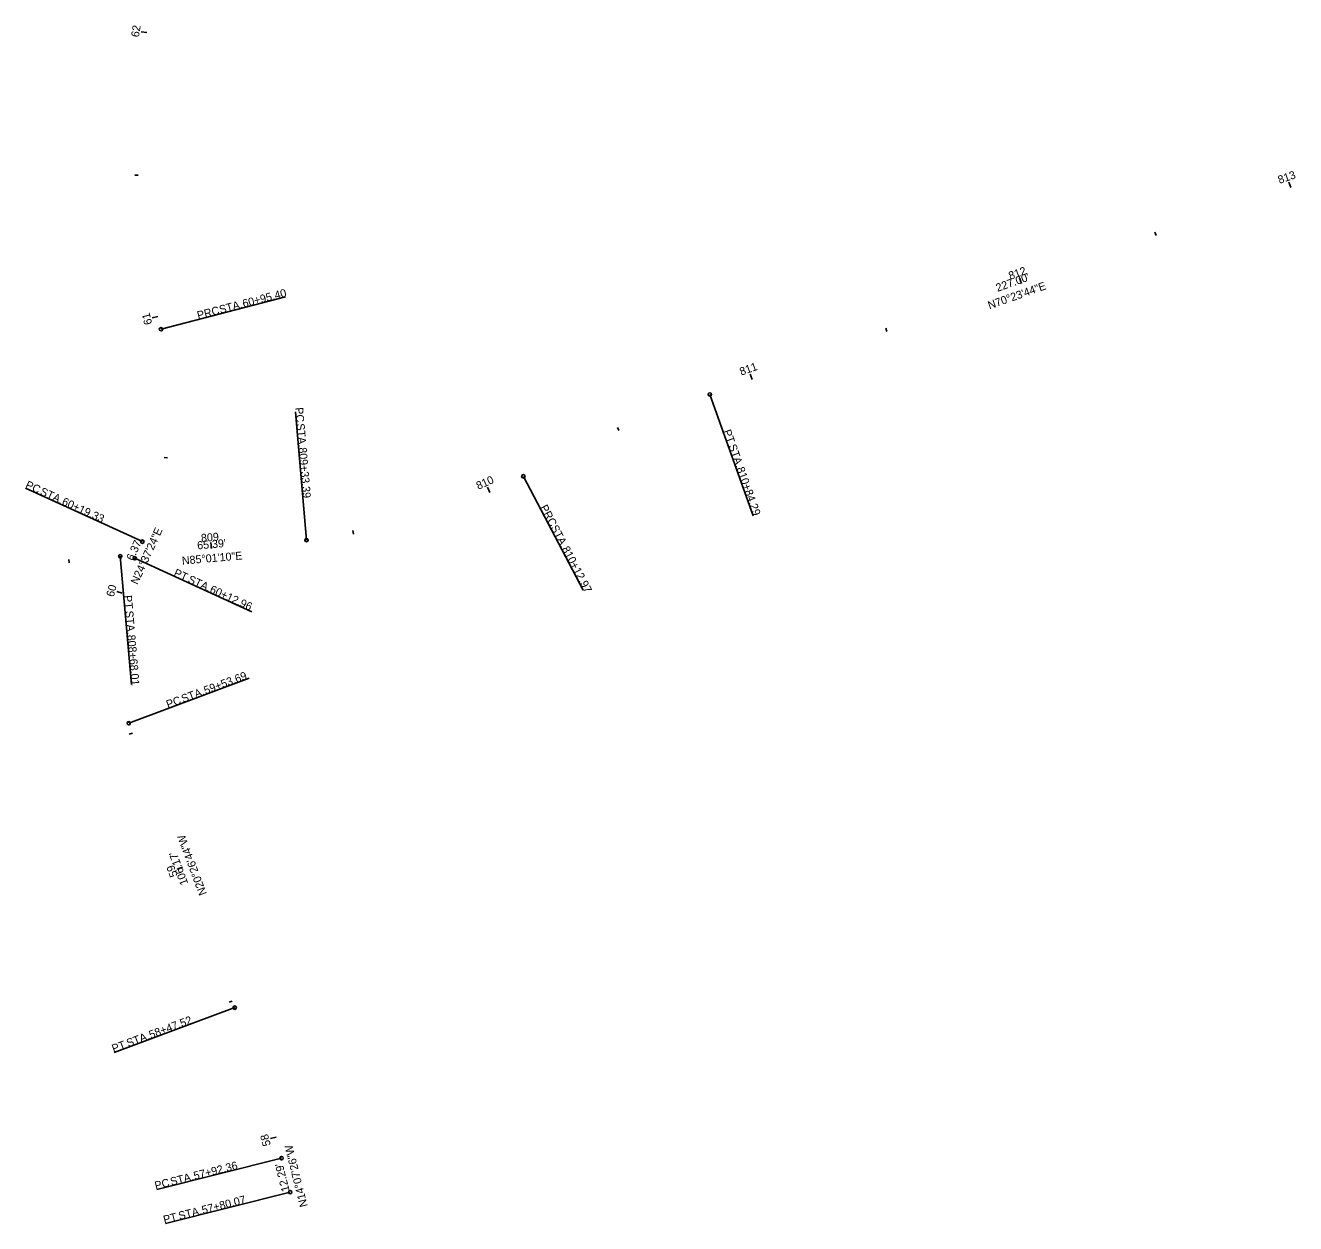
# Model space of a CAD drawing. Extents: x 151665 to 153516, y 329808 to 331516.
# Drawn here: x 152602.9 to 153047.2, y 330674 to 331093.1 of the extents above; entities that cross this region are included whole.
import ezdxf

# ---------------------------------------------------------------- set-up
doc = ezdxf.new("R2010")
doc.units = 0
for name, color, linetype in [('DT_X_Break_Line', 7, 'Continuous'), ('DT_X_Contour_Major', 7, 'Continuous'), ('DT_X_Spot_Elev', 7, 'Continuous'), ('DT_X_Void', 7, 'Continuous')]:
    doc.layers.add(name, color=color, linetype=linetype)

msp = doc.modelspace()

# ---------------------------------------------------------------- linework, layer by layer
at = {"layer": 'DT_X_Spot_Elev'}
for p, q in [((152650.29, 330986.79), (152693.85, 330998.11)), ((152842.28, 330963.96), (152857.38, 330921.57)), ((152701.18, 330913.04), (152697.28, 330957.87)), ((152777.03, 330935.33), (152798, 330895.52)), ((152643.76, 330912.48), (152602.85, 330931.23)), ((152636.04, 330907.36), (152639.95, 330862.53)), ((152641.11, 330906.69), (152682.01, 330887.94)), ((152639, 330848.97), (152681.17, 330864.69)), ((152676.09, 330749.49), (152633.92, 330733.77)), ((152692.47, 330696.85), (152648.83, 330685.87)), ((152695.47, 330684.93), (152651.83, 330673.95))]:
    msp.add_line(p, q, dxfattribs=at)
for centre in [(152650.29, 330986.79), (152842.28, 330963.96), (152777.03, 330935.33), (152643.76, 330912.48), (152701.18, 330913.04), (152636.04, 330907.36), (152641.11, 330906.69), (152639, 330848.97), (152676.09, 330749.49), (152692.47, 330696.85), (152695.47, 330684.93)]:
    msp.add_circle(centre, 0.6, dxfattribs=at)
at = {"layer": 'DT_X_Void'}
for p, q in [((152645.34, 331090.53), (152643.37, 331090.84)), ((152642.34, 331040.7), (152641.14, 331040.65)), ((153045.49, 331036.34), (153044.82, 331038.22)), ((152998.38, 331019.56), (152997.98, 331020.69)), ((152951.28, 331002.79), (152950.61, 331004.67)), ((152649.18, 330991.25), (152647.23, 330990.78)), ((152904.18, 330986.01), (152903.78, 330987.14)), ((152857.08, 330969.23), (152856.41, 330971.12)), ((152810.4, 330951.36), (152809.92, 330952.46)), ((152652.56, 330941.76), (152651.37, 330941.94)), ((152765.36, 330929.66), (152764.55, 330931.49)), ((152667.91, 330910.14), (152667.74, 330912.13)), ((152717.65, 330915.16), (152717.44, 330916.35)), ((152618.19, 330905.08), (152617.99, 330906.26)), ((152636.74, 330894.5), (152634.81, 330895.01)), ((152640.29, 330845.51), (152639.16, 330845.1)), ((152657.75, 330798.66), (152655.88, 330797.97)), ((152675.22, 330751.81), (152674.1, 330751.39)), ((152690.55, 330704.24), (152688.61, 330703.72))]:
    msp.add_line(p, q, dxfattribs=at)

# ---------------------------------------------------------------- texts
at = {"layer": 'DT_X_Break_Line'}
for s, rotation, p in [("227.00'", 19.6045, (152942.9, 330999.84)), ("6.37'", 65.3767, (152640.54, 330905.56)), ("65.39'", 4.9806, (152663.07, 330909.76)), ("106.17'", 110.4456, (152659.84, 330792.96)), ("12.29'", 104.1238, (152695.28, 330685.49))]:
    msp.add_text(s, height=2.8, rotation=rotation, dxfattribs=at).set_placement(p)
at = {"layer": 'DT_X_Contour_Major'}
for s, rotation, p in [('N70°23\'44"E', 19.6045, (152940.11, 330993.71)), ('N24°37\'24"E', 65.3767, (152642.06, 330897.26)), ('N85°01\'10"E', 4.9806, (152657.71, 330904.43)), ('N20°26\'44"W', 110.4456, (152666.34, 330789.37)), ('N14°07\'26"W', 104.1238, (152701.63, 330680.12))]:
    msp.add_text(s, height=2.8, rotation=rotation, dxfattribs=at).set_placement(p)
at = {"layer": 'DT_X_Spot_Elev'}
for s, rotation, p in [('60+95.40', 14.5706, (152679.17, 330994.33)), (' STA. ', 14.5706, (152670.02, 330991.96)), ('PRC', 14.5706, (152663.3, 330990.21)), ('PC', 274.9806, (152697.19, 330959.33)), (' STA. ', 274.9806, (152697.59, 330954.76)), ('PT', 289.6045, (152846.89, 330951.14)), ('809+33.39', 274.9806, (152698.41, 330945.35)), (' STA. ', 289.6045, (152848.38, 330946.99)), ('810+84.29', 289.6045, (152851.55, 330938.08)), ('PC', 335.3767, (152602.6, 330931.39)), (' STA. ', 335.3767, (152606.77, 330929.48)), ('60+19.33', 335.3767, (152615.36, 330925.54)), ('PRC', 297.7774, (152782.78, 330924.5)), (' STA. ', 297.7774, (152786.01, 330918.36)), ('810+12.97', 297.7774, (152790.42, 330910)), ('PT', 335.3767, (152654.49, 330900.6)), (' STA. ', 335.3767, (152658.5, 330898.76)), ('60+12.96', 335.3767, (152667.09, 330894.83)), ('PT', 274.9806, (152637.28, 330893.63)), (' STA. ', 274.9806, (152637.67, 330889.23)), ('808+68.01', 274.9806, (152638.49, 330879.81)), ('59+53.69', 20.4456, (152665.87, 330859.03)), (' STA. ', 20.4456, (152657.01, 330855.73)), ('PC', 20.4456, (152652.72, 330854.13)), ('58+47.52', 20.4456, (152646.69, 330738.57)), (' STA. ', 20.4456, (152637.84, 330735.27)), ('PT', 20.4456, (152633.7, 330733.73)), ('57+92.36', 14.1238, (152662.06, 330689.24)), (' STA. ', 14.1238, (152652.89, 330686.94)), ('PC', 14.1238, (152648.44, 330685.82)), ('57+80.07', 14.1238, (152664.92, 330677.29)), ('PT', 14.1238, (152651.47, 330673.9)), (' STA. ', 14.1238, (152655.75, 330674.98))]:
    msp.add_text(s, height=2.8, rotation=rotation, dxfattribs=at).set_placement(p)
at = {"layer": 'DT_X_Void'}
for s, rotation, p in [('62', 80.8982, (152642.53, 331088.79)), ('813', 19.6045, (153041.57, 331037.6)), ('812', 19.6045, (152947.35, 331004.04)), ('61', 103.5292, (152647.22, 330988.69)), ('811', 19.6045, (152853.27, 330970.53)), ('810', 24.0616, (152761.29, 330930.58)), ('809', 4.9806, (152664.39, 330912.34)), ('60', 75.2327, (152633.76, 330892.98)), ('59', 110.4456, (152656.18, 330795.73)), ('58', 104.999, (152688.71, 330701.45))]:
    msp.add_text(s, height=2.8, rotation=rotation, dxfattribs=at).set_placement(p)

doc.saveas('drawing.dxf')
